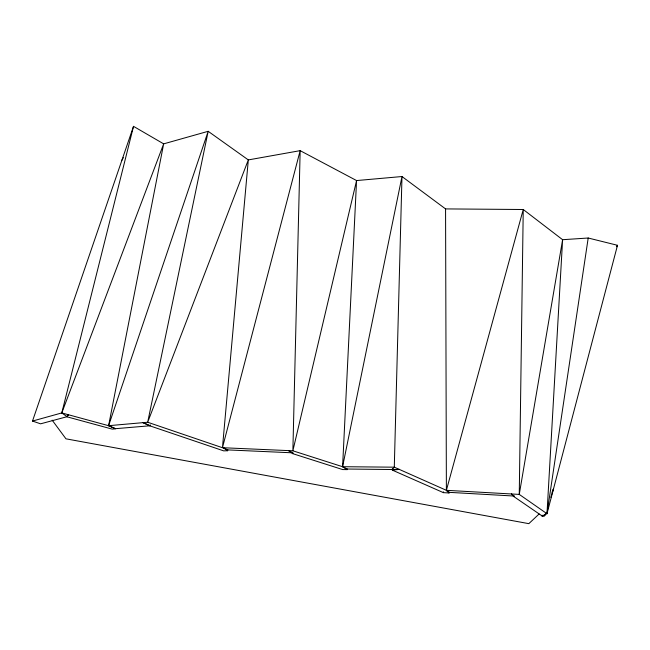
<?xml version="1.0" encoding="UTF-8"?>
<svg xmlns="http://www.w3.org/2000/svg" width="650" height="650" viewBox="0 0 650 650"><rect width="100%" height="100%" fill="white"/><g stroke="black" fill="none" stroke-linecap="round" stroke-linejoin="round"><path stroke-width="0.97" d="M292.833 453.684L292.849 452.831L288.576 450.613L292.833 453.684L342.631 469.56L347.173 469.625L347.295 469.032L342.591 466.708L292.866 450.799L222.454 447.712L147.68 422.248L108.591 425.693L61.783 412.929L32.5 421.062L133.518 126.344L163.662 143.861L208.179 131.308L248.316 159.916L300.162 150.654L356.566 180.562L401.984 176.532L445.567 208.91L523.242 209.503L562.608 239.704L588.201 238.014L617.5 245.294L546.983 513.703L542.084 515.946L513.923 496.632L511.42 493.968L513.971 496.039L449.361 492.359L446.387 490.319L394.29 467.179L342.591 466.708L356.566 180.562L292.866 450.799L300.162 150.654L222.454 447.712L248.316 159.916L147.68 422.248L208.179 131.308L108.591 425.693L115.57 428.813L112.231 429.122L67.039 416.829L68.364 414.724L67.072 416.691L40.593 423.824L32.5 421.062M445.567 208.91L446.387 490.319L449.215 492.318L449.036 492.968L443.389 492.635L392.332 470.113L392.373 468.723M546.983 513.703L562.608 239.704L519.261 494.406L546.983 513.703L588.201 238.014M545.634 513.573L544.399 516.059L542.076 515.994L542.124 515.198M513.923 496.632L513.996 495.666M67.275 415.821L67.072 416.691L61.783 412.929L163.662 143.861L108.591 425.693L115.611 428.675L150.085 425.766L150.248 424.889M61.783 412.929L133.518 126.344M150.085 425.766L143.057 422.654L150.061 425.904L223.673 450.864L227.654 450.734L227.874 449.914L292.849 452.831M446.387 490.319L523.242 209.503L519.261 494.406L446.387 490.319L449.036 492.968M550.81 497.323L553.548 488.719L552.021 492.351M121.883 160.298L123.338 157.633M616.525 246.748L617.012 246.025M617.175 245.781L617.5 245.294M347.295 469.032L392.348 469.511L394.29 467.179L401.984 176.532L342.591 466.708L347.173 469.625M539.126 513.979L528.832 523.656L65.959 438.823L52.171 420.168M542.076 515.994L545.025 515.483M392.332 470.113L399.311 469.406L392.348 469.511M227.874 449.914L223.218 447.753L227.654 450.734M443.389 491.814L443.389 492.635"/></g></svg>
